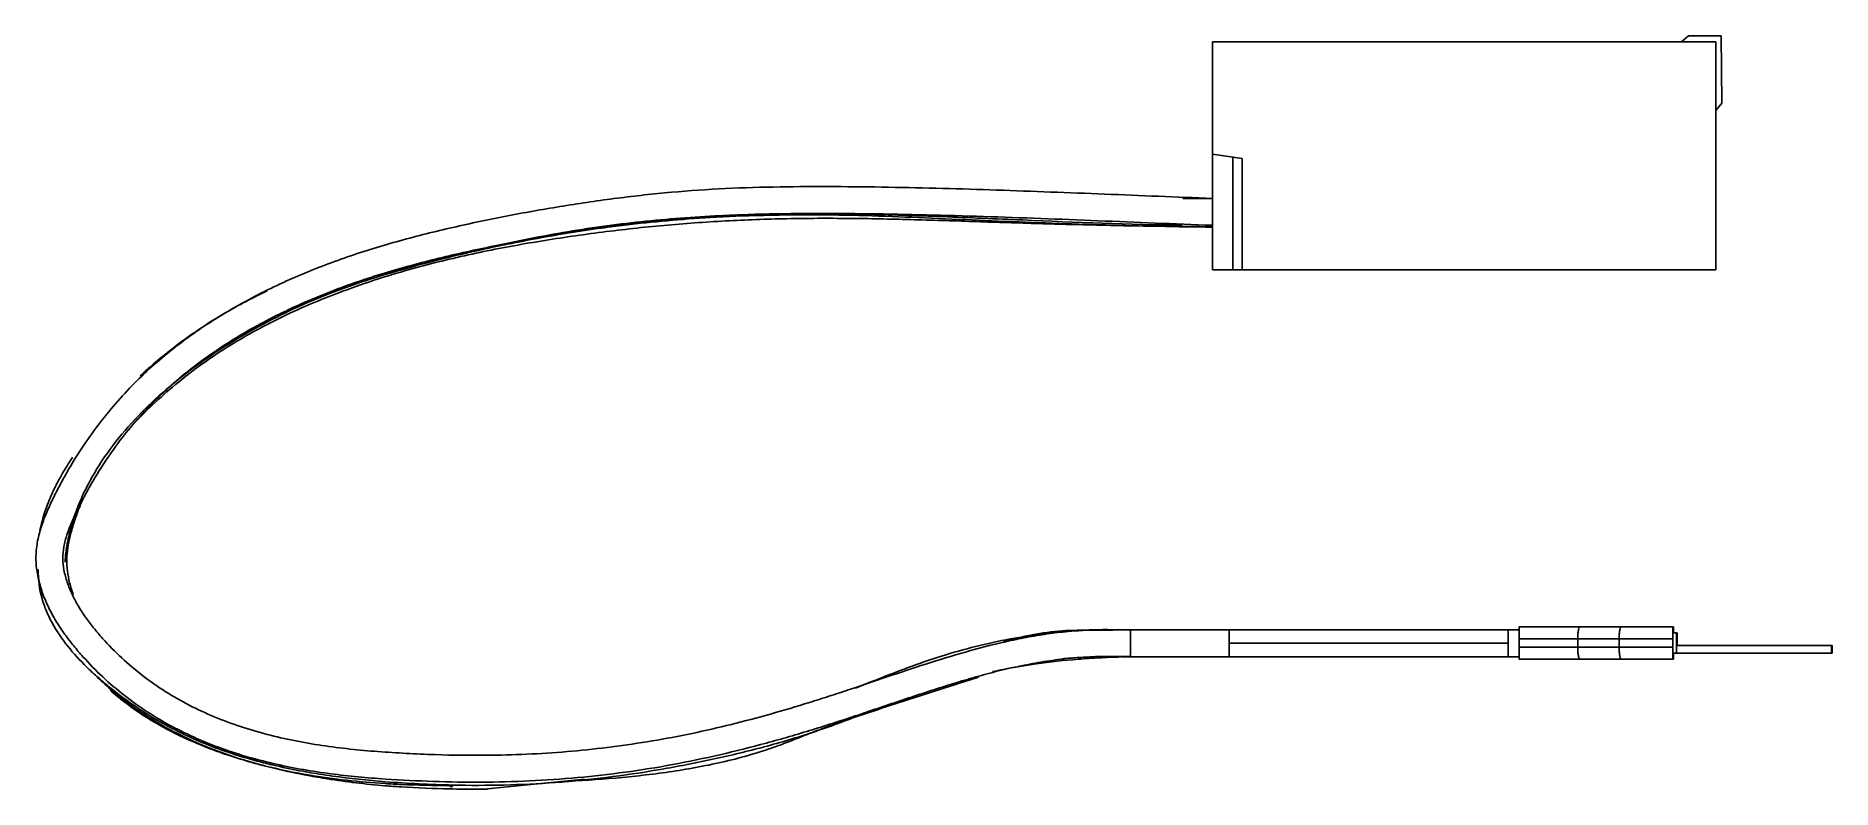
# Model space of a CAD drawing. Header units: millimetres. Extents: x 22 to 173, y 103 to 166.
import ezdxf

# ---------------------------------------------------------------- set-up
doc = ezdxf.new("R2010")
doc.units = ezdxf.units.MM
doc.header["$LTSCALE"] = 17.471837
doc.layers.get('0').update_dxf_attribs({"linetype": 'CONTINUOUS'})

msp = doc.modelspace()

# ---------------------------------------------------------------- linework, layer by layer
at = {"color": 7}
for p, q in [((160.04, 165.4), (160.63, 165.9)), ((160.63, 165.9), (163.38, 165.9)), ((163.38, 165.9), (163.43, 160.26)), ((120.73, 146.3), (120.73, 165.4)), ((162.93, 165.4), (120.73, 165.4)), ((162.93, 146.3), (162.93, 165.4)), ((163.43, 160.26), (162.93, 159.65)), ((123.23, 155.64), (120.73, 156)), ((122.43, 155.76), (122.43, 146.3)), ((123.23, 155.64), (123.23, 146.3)), ((162.93, 146.3), (120.73, 146.3)), ((113.74, 116.13), (113.87, 116.13)), ((113.74, 116.1), (113.87, 116.11)), ((113.87, 116.11), (122.12, 116.11)), ((113.87, 116.11), (113.87, 113.86)), ((114.43, 116.13), (123.77, 116.13)), ((114.43, 116.13), (114.43, 116.11)), ((146.43, 116.12), (122.12, 116.12)), ((122.12, 113.86), (122.12, 116.11)), ((123.77, 116.12), (123.77, 116.13)), ((127.43, 116.12), (123.77, 116.12)), ((159.38, 116.37), (146.44, 116.37)), ((159.32, 113.67), (159.32, 116.37)), ((159.38, 115.88), (159.38, 116.37)), ((122.12, 115), (145.53, 115)), ((159.32, 115.37), (146.43, 115.37)), ((146.43, 115.37), (146.43, 114.67)), ((146.43, 114.67), (159.32, 114.67)), ((151.35, 115.37), (151.35, 114.67)), ((154.82, 115.37), (154.82, 114.67)), ((159.32, 115.88), (159.68, 115.88)), ((159.62, 114.16), (159.62, 115.88)), ((159.62, 114.81), (172.68, 114.81)), ((159.68, 114.81), (159.68, 115.88)), ((172.62, 114.81), (172.62, 114.16)), ((172.68, 114.81), (172.68, 114.16)), ((113.87, 113.86), (122.12, 113.86)), ((122.12, 113.87), (146.43, 113.87)), ((146.44, 113.67), (159.38, 113.67)), ((159.32, 114.16), (172.68, 114.16)), ((159.38, 113.67), (159.38, 114.16)), ((56.78, 102.98), (57.02, 102.96)), ((56.78, 102.79), (57.02, 102.79)), ((56.79, 103.07), (57.03, 103.08)), ((56.79, 103.07), (57.03, 103.07)), ((59.96, 102.79), (68.08, 103.61))]:
    msp.add_line(p, q, dxfattribs=at)
for centre, radius, start, end in [((120.49, 343.05), 190.78, 269.3261, 270.0719), ((85.36, 34.57), 116.31, 93.3294, 96.8752), ((86.69, -1.92), 152.83, 90.652, 90.8611), ((87.55, 21.47), 129.6, 101.4539, 101.8395), ((87.3, 22.68), 128.36, 101.1412, 101.4538), ((87, 24.2), 126.81, 100.5533, 101.1417), ((76.64, 61.96), 87.67, 105.8797, 106.835), ((79.43, 52.18), 97.83, 105.128, 105.8818), ((59.1, 106.4), 41.99, 122.6421, 124.6922), ((55.25, 111.39), 35.68, 131.5126, 133.1807), ((114.47, 275.3), 159.17, 269.7838, 269.984), ((43.66, 128.6), 23.31, 228.7827, 230.7989), ((50.18, 141.5), 37.83, 249.1035, 251.7317), ((53.99, 154.11), 51, 255.2288, 255.5409), ((58.6, 203.11), 100.34, 269.0948, 270.7774)]:
    msp.add_arc(centre, radius, start, end, dxfattribs=at)
for points, knots in [([(120.73, 152.29), (117.71, 152.4), (111.68, 152.65), (104.14, 152.94), (98.1, 153.13), (93.57, 153.23), (89.02, 153.29), (84.47, 153.27), (79.91, 153.14), (75.36, 152.83), (70.82, 152.33), (67.05, 151.78), (64.05, 151.27), (61.8, 150.86), (59.56, 150.41), (56.58, 149.76), (52.86, 148.85), (48.46, 147.52), (44.13, 145.89), (39.92, 143.88), (35.91, 141.48), (32.8, 139.12), (30.52, 137.01), (28.93, 135.31), (27.45, 133.51), (26.08, 131.61), (25.04, 129.95), (24.26, 128.57), (23.71, 127.51), (23.17, 126.41), (22.69, 125.27), (22.31, 124.06), (22.12, 123), (22.08, 122.13), (22.12, 121.25), (22.32, 120.18), (22.71, 118.96), (23.22, 117.81), (23.83, 116.74), (24.51, 115.73), (25.25, 114.77), (26.28, 113.57), (27.67, 112.15), (29.47, 110.61), (31.4, 109.23), (33.43, 108.03), (35.55, 107), (38.46, 105.84), (42.21, 104.78), (46.79, 104), (49.86, 103.72), (51.39, 103.62)], [0, 0, 0, 0, 0.060865, 0.121798, 0.152295, 0.182815, 0.213371, 0.243993, 0.274685, 0.305416, 0.336142, 0.366869, 0.382233, 0.397595, 0.412964, 0.428349, 0.45919, 0.490124, 0.521205, 0.552539, 0.583998, 0.615394, 0.631061, 0.646707, 0.662367, 0.678099, 0.693954, 0.701941, 0.709985, 0.718147, 0.726512, 0.735032, 0.743711, 0.748153, 0.752628, 0.761434, 0.770027, 0.778422, 0.786703, 0.794895, 0.803004, 0.811029, 0.826992, 0.842923, 0.858837, 0.87472, 0.890577, 0.906404, 0.937863, 0.969032, 1, 1, 1, 1]), ([(120.73, 150.03), (117.52, 150.15), (111.13, 150.42), (103.13, 150.73), (96.74, 150.91), (91.95, 151.01), (87.16, 151.04), (82.39, 150.98), (78.43, 150.79), (75.27, 150.54), (72.11, 150.21), (68.17, 149.69), (64.25, 149.03), (61.12, 148.43), (58.01, 147.78), (54.15, 146.87), (49.6, 145.54), (45.16, 143.88), (40.89, 141.85), (37.52, 139.81), (35, 137.96), (33.22, 136.46), (31.56, 134.85), (30.01, 133.13), (28.59, 131.29), (27.51, 129.67), (26.7, 128.32), (26.13, 127.28), (25.58, 126.23), (25.08, 125.17), (24.68, 124.13), (24.41, 123.11), (24.3, 122.11), (24.42, 121.1), (24.7, 120.09), (25.11, 119.09), (25.62, 118.12), (26.24, 117.18), (26.92, 116.28), (27.92, 115.11), (29.26, 113.74), (31.03, 112.25), (33.55, 110.48), (37.01, 108.72), (41.45, 107.27), (45.29, 106.51), (48.41, 106.12), (50.77, 105.91), (53.14, 105.76), (56.31, 105.62), (58.69, 105.59), (60.28, 105.62)], [0, 0, 0, 0, 0.063868, 0.127656, 0.159524, 0.191385, 0.223208, 0.254934, 0.28655, 0.302348, 0.318157, 0.349819, 0.381542, 0.397426, 0.413306, 0.444963, 0.476453, 0.507851, 0.539299, 0.570636, 0.586185, 0.601626, 0.616974, 0.632313, 0.647721, 0.663269, 0.671117, 0.679021, 0.686987, 0.694823, 0.702272, 0.709242, 0.715761, 0.722315, 0.729321, 0.736537, 0.743834, 0.751249, 0.758798, 0.766455, 0.781808, 0.797127, 0.812427, 0.843136, 0.87415, 0.9053, 0.920982, 0.936744, 0.952569, 0.968406, 1, 1, 1, 1]), ([(118.19, 150.04), (113.72, 150.09), (107.03, 150.38), (98.13, 150.77), (91.47, 150.99), (85.92, 151.03), (81.49, 150.93), (78.18, 150.78), (74.88, 150.55), (71.59, 150.21), (68.31, 149.77), (65.05, 149.22), (61.8, 148.58), (58.56, 147.84), (55.35, 147.04), (52.15, 146.16), (49.01, 145.18), (45.93, 144.04), (42.94, 142.71), (40.04, 141.18), (37.24, 139.48), (34.57, 137.59), (32.06, 135.5), (29.79, 133.19), (27.79, 130.66), (26.43, 128.36), (25.57, 126.41), (25.06, 124.9), (24.69, 123.36), (24.56, 122.32), (24.53, 121.8)], [0, 0, 0, 0, 0.127118, 0.190443, 0.253638, 0.316737, 0.348251, 0.37972, 0.411132, 0.442485, 0.473816, 0.505178, 0.536591, 0.568055, 0.599566, 0.631015, 0.662256, 0.693304, 0.724304, 0.755362, 0.786484, 0.817579, 0.848476, 0.879134, 0.909639, 0.939914, 0.954978, 0.970068, 0.985205, 1, 1, 1, 1]), ([(108.78, 150.1), (107.04, 150.15), (103.56, 150.25), (98.35, 150.43), (93.15, 150.58), (88.82, 150.63), (85.37, 150.6), (81.93, 150.51), (77.63, 150.29), (72.48, 149.83), (67.32, 149.18), (62.17, 148.36), (57.06, 147.31), (52.05, 145.99), (47.18, 144.34), (42.51, 142.33), (38.08, 139.9), (34.64, 137.45), (32.07, 135.21), (30.85, 133.99), (30.25, 133.35)], [0, 0, 0, 0, 0.063183, 0.126326, 0.189343, 0.252127, 0.283425, 0.314671, 0.37713, 0.439718, 0.502593, 0.565822, 0.629038, 0.691855, 0.754028, 0.815434, 0.876255, 0.93727, 0.968314, 1, 1, 1, 1]), ([(84.39, 150.89), (83.91, 150.88), (81.98, 150.85), (80.05, 150.77), (78.61, 150.68)], [0, 0, 0, 0, 0.250231, 1, 1, 1, 1]), ([(120.73, 149.88), (117.74, 149.91), (113.25, 150), (107.27, 150.2), (102.79, 150.38), (98.32, 150.58), (93.86, 150.78), (89.4, 150.91), (86.44, 150.91), (84.95, 150.9)], [0, 0, 0, 0, 0.250713, 0.376012, 0.501285, 0.626434, 0.751187, 0.875655, 1, 1, 1, 1]), ([(71.44, 150.04), (70.8, 149.97), (68.23, 149.64), (65.68, 149.22), (63.78, 148.87)], [0, 0, 0, 0, 0.24978, 1, 1, 1, 1]), ([(120.73, 149.91), (119.73, 149.92), (115.75, 149.94), (111.77, 150.02), (108.78, 150.1)], [0, 0, 0, 0, 0.250172, 1, 1, 1, 1]), ([(60.96, 148.31), (59.77, 148.06), (57.41, 147.53), (55.06, 146.94), (53.89, 146.62)], [0, 0, 0, 0, 0.499915, 1, 1, 1, 1]), ([(41.47, 144.54), (41.04, 144.33), (39.32, 143.48), (37.66, 142.53), (36.45, 141.76)], [0, 0, 0, 0, 0.249293, 1, 1, 1, 1]), ([(35.2, 140.92), (34.89, 140.71), (33.65, 139.82), (32.46, 138.86), (31.6, 138.11)], [0, 0, 0, 0, 0.24961, 1, 1, 1, 1]), ([(25.16, 130.59), (25.07, 130.45), (24.71, 129.91), (24.38, 129.35), (24.14, 128.93)], [0, 0, 0, 0, 0.250654, 1, 1, 1, 1]), ([(24.14, 128.93), (24.07, 128.8), (23.79, 128.28), (23.53, 127.74), (23.35, 127.34)], [0, 0, 0, 0, 0.251053, 1, 1, 1, 1]), ([(23.35, 127.34), (23.25, 127.11), (22.87, 126.18), (22.58, 125.21), (22.43, 124.48)], [0, 0, 0, 0, 0.251819, 1, 1, 1, 1]), ([(26, 127.01), (25.85, 126.68), (25.59, 126.02), (25.24, 125.01), (24.95, 124), (24.74, 123.01), (24.65, 122.02), (24.71, 121.04), (24.9, 120.06), (25.1, 119.41), (25.21, 119.09)], [0, 0, 0, 0, 0.130838, 0.261599, 0.391134, 0.515536, 0.633866, 0.752514, 0.874587, 1, 1, 1, 1]), ([(22.27, 121.18), (22.28, 120.36), (22.43, 119.1), (23, 117.55), (23.75, 116.11), (24.9, 114.49), (26.25, 113.07), (27.4, 112.03), (28.57, 111.05), (30.09, 109.91), (32, 108.67), (33.99, 107.58), (36.06, 106.64), (38.19, 105.84), (40.35, 105.18), (43.26, 104.46), (46.94, 103.82), (49.9, 103.51), (51.37, 103.39)], [0, 0, 0, 0, 0.067396, 0.10149, 0.134667, 0.199271, 0.262885, 0.294357, 0.325537, 0.387512, 0.449317, 0.51108, 0.572821, 0.634479, 0.696, 0.757306, 0.879103, 1, 1, 1, 1]), ([(60.28, 105.62), (61.4, 105.63), (63.66, 105.7), (67.04, 105.93), (70.41, 106.3), (73.77, 106.79), (77.1, 107.42), (80.4, 108.18), (83.68, 109.05), (86.4, 109.86), (88.57, 110.55), (90.73, 111.26), (93.43, 112.18), (96.7, 113.27), (100.02, 114.29), (102.83, 115.02), (105.12, 115.5), (106.87, 115.79), (108.62, 116), (110.1, 116.11), (111.28, 116.14), (112.17, 116.14), (113.03, 116.12), (113.6, 116.11), (113.87, 116.11)], [0, 0, 0, 0, 0.061701, 0.12338, 0.18509, 0.246799, 0.308478, 0.370201, 0.432034, 0.493981, 0.524997, 0.556054, 0.618396, 0.68114, 0.744318, 0.807935, 0.839931, 0.872057, 0.904299, 0.936621, 0.952813, 0.969036, 0.98488, 1, 1, 1, 1]), ([(90.8, 111.24), (92.61, 111.96), (95.33, 113.06), (99.07, 114.27), (101.95, 115.02), (104.87, 115.58), (107.33, 115.89), (109.31, 116.05), (110.79, 116.12), (112.27, 116.14), (113.25, 116.13), (113.74, 116.13)], [0, 0, 0, 0, 0.247193, 0.372499, 0.498123, 0.623978, 0.749849, 0.812744, 0.875639, 0.938255, 1, 1, 1, 1]), ([(103.2, 115.13), (104, 115.35), (105.22, 115.65), (106.87, 115.92), (108.54, 116.09), (110.57, 116.1), (112.18, 116.09), (112.96, 116.12)], [0, 0, 0, 0, 0.253139, 0.381006, 0.510023, 0.761843, 1, 1, 1, 1]), ([(145.5, 116.12), (145.5, 116.12), (145.5, 116.12), (145.51, 116.12), (145.51, 116.11), (145.51, 116.09), (145.51, 116.07), (145.51, 116.03), (145.51, 115.99), (145.51, 115.93), (145.52, 115.86), (145.52, 115.76), (145.52, 115.61), (145.52, 115.42), (145.53, 115.21), (145.53, 115.07), (145.53, 115)], [0, 0, 0, 0, 0.005696, 0.01041, 0.016495, 0.024832, 0.048564, 0.081424, 0.123189, 0.173406, 0.231573, 0.297117, 0.447705, 0.619533, 0.806226, 1, 1, 1, 1]), ([(146.44, 116.37), (146.44, 116.37), (146.44, 116.37), (146.44, 116.37), (146.44, 116.37), (146.44, 116.37), (146.44, 116.36), (146.44, 116.35), (146.44, 116.34), (146.44, 116.33), (146.44, 116.31), (146.44, 116.29), (146.44, 116.25), (146.44, 116.2), (146.43, 116.14), (146.43, 116.08), (146.43, 116), (146.43, 115.9), (146.43, 115.75), (146.43, 115.56), (146.43, 115.44), (146.43, 115.37)], [0, 0, 0, 0, 0.000338, 0.001256, 0.00277, 0.004883, 0.010898, 0.01929, 0.030046, 0.043143, 0.058543, 0.076206, 0.118163, 0.168615, 0.227065, 0.292965, 0.365668, 0.44449, 0.617341, 0.804944, 1, 1, 1, 1]), ([(151.35, 115.37), (151.35, 115.44), (151.35, 115.57), (151.36, 115.75), (151.38, 115.92), (151.4, 116.05), (151.42, 116.14), (151.43, 116.2), (151.45, 116.25), (151.46, 116.29), (151.48, 116.33), (151.5, 116.35), (151.52, 116.37), (151.53, 116.37), (151.54, 116.37)], [0, 0, 0, 0, 0.188005, 0.36876, 0.53531, 0.681673, 0.745712, 0.802973, 0.853105, 0.895867, 0.931243, 0.959546, 0.981725, 1, 1, 1, 1]), ([(154.82, 115.37), (154.82, 115.44), (154.82, 115.57), (154.83, 115.75), (154.85, 115.92), (154.87, 116.05), (154.88, 116.14), (154.9, 116.2), (154.91, 116.25), (154.93, 116.29), (154.95, 116.33), (154.97, 116.35), (154.98, 116.37), (155, 116.37), (155, 116.37)], [0, 0, 0, 0, 0.18827, 0.36926, 0.535988, 0.682453, 0.746511, 0.803765, 0.853866, 0.896568, 0.931848, 0.960007, 0.981981, 1, 1, 1, 1]), ([(145.53, 115), (145.53, 114.92), (145.53, 114.78), (145.52, 114.57), (145.52, 114.38), (145.52, 114.23), (145.52, 114.13), (145.51, 114.06), (145.51, 114.01), (145.51, 113.96), (145.51, 113.92), (145.51, 113.9), (145.51, 113.88), (145.51, 113.88), (145.5, 113.87), (145.5, 113.87), (145.5, 113.87)], [0, 0, 0, 0, 0.193775, 0.380467, 0.552296, 0.702884, 0.768429, 0.826596, 0.876814, 0.918578, 0.951438, 0.975171, 0.983508, 0.989592, 0.994305, 1, 1, 1, 1]), ([(146.43, 114.67), (146.43, 114.61), (146.43, 114.48), (146.43, 114.29), (146.43, 114.15), (146.43, 114.04), (146.43, 113.97), (146.43, 113.9), (146.44, 113.84), (146.44, 113.79), (146.44, 113.76), (146.44, 113.73), (146.44, 113.72), (146.44, 113.7), (146.44, 113.69), (146.44, 113.68), (146.44, 113.68), (146.44, 113.67), (146.44, 113.67), (146.44, 113.67), (146.44, 113.67), (146.44, 113.67)], [0, 0, 0, 0, 0.195056, 0.382659, 0.55551, 0.634332, 0.707035, 0.772935, 0.831385, 0.881837, 0.923794, 0.941457, 0.956857, 0.969954, 0.98071, 0.989102, 0.995117, 0.99723, 0.998744, 0.999662, 1, 1, 1, 1]), ([(151.54, 113.67), (151.53, 113.67), (151.52, 113.68), (151.5, 113.69), (151.48, 113.72), (151.46, 113.75), (151.45, 113.79), (151.43, 113.84), (151.42, 113.9), (151.4, 113.99), (151.38, 114.12), (151.36, 114.29), (151.35, 114.48), (151.35, 114.61), (151.35, 114.67)], [0, 0, 0, 0, 0.018275, 0.040453, 0.068755, 0.104129, 0.146891, 0.197024, 0.254286, 0.318327, 0.464695, 0.631248, 0.812, 1, 1, 1, 1]), ([(155, 113.67), (155, 113.67), (154.98, 113.68), (154.97, 113.69), (154.95, 113.72), (154.93, 113.75), (154.91, 113.79), (154.9, 113.84), (154.88, 113.9), (154.87, 113.99), (154.85, 114.12), (154.83, 114.29), (154.82, 114.48), (154.82, 114.61), (154.82, 114.67)], [0, 0, 0, 0, 0.018018, 0.039992, 0.06815, 0.103428, 0.14613, 0.196231, 0.253487, 0.317547, 0.464017, 0.630749, 0.811735, 1, 1, 1, 1]), ([(51.39, 103.62), (52.73, 103.53), (55.41, 103.39), (59.44, 103.33), (63.47, 103.43), (67.49, 103.71), (71.5, 104.16), (75.48, 104.8), (79.43, 105.63), (83.34, 106.61), (86.55, 107.55), (89.11, 108.35), (91.64, 109.19), (94.77, 110.26), (97.91, 111.29), (100.42, 112.05), (102.31, 112.57), (104.21, 113.02), (106.12, 113.39), (108.04, 113.68), (109.64, 113.82), (110.92, 113.88), (111.88, 113.9), (112.87, 113.88), (113.53, 113.86), (113.87, 113.86)], [0, 0, 0, 0, 0.063119, 0.126206, 0.18932, 0.252515, 0.315755, 0.379006, 0.442219, 0.505315, 0.568298, 0.599745, 0.63113, 0.693582, 0.755551, 0.786372, 0.817069, 0.847635, 0.878087, 0.908448, 0.938674, 0.953741, 0.968737, 0.983976, 1, 1, 1, 1]), ([(102.3, 112.62), (102.6, 112.69), (103.81, 112.94), (105.03, 113.14), (105.95, 113.27)], [0, 0, 0, 0, 0.249255, 1, 1, 1, 1]), ([(105.95, 113.27), (107.12, 113.44), (108.88, 113.63), (111.24, 113.78), (112.43, 113.84), (113.02, 113.85)], [0, 0, 0, 0, 0.499077, 0.749743, 1, 1, 1, 1]), ([(108.14, 113.69), (108.61, 113.74), (109.56, 113.81), (110.99, 113.87), (112.43, 113.89), (113.39, 113.88), (113.87, 113.88)], [0, 0, 0, 0, 0.248598, 0.497127, 0.7468, 1, 1, 1, 1]), ([(27.26, 112.14), (27.66, 111.75), (28.48, 111.01), (30.22, 109.64), (32.54, 108.13), (35.5, 106.64), (39.59, 105.07), (43.85, 104.07), (48.15, 103.49), (50.3, 103.31), (51.37, 103.24)], [0, 0, 0, 0, 0.063386, 0.126605, 0.252905, 0.379104, 0.504674, 0.75351, 0.877106, 1, 1, 1, 1]), ([(66.78, 103.42), (68.27, 103.51), (71.26, 103.72), (74.99, 104.16), (77.95, 104.67), (80.16, 105.14), (81.98, 105.63), (83.41, 106.09), (84.48, 106.46), (85.53, 106.87), (86.56, 107.28), (87.57, 107.68), (88.59, 108.05), (89.62, 108.42), (91, 108.89), (92.73, 109.46), (94.82, 110.14), (96.91, 110.82), (99.01, 111.49), (100.41, 111.94), (101.12, 112.16)], [0, 0, 0, 0, 0.126033, 0.252547, 0.315851, 0.379184, 0.442584, 0.474367, 0.506236, 0.537932, 0.56896, 0.599392, 0.629842, 0.660418, 0.691113, 0.752712, 0.814408, 0.876116, 0.93794, 1, 1, 1, 1]), ([(28.93, 110.53), (29.1, 110.39), (29.79, 109.85), (30.51, 109.34), (31.06, 108.98)], [0, 0, 0, 0, 0.251623, 1, 1, 1, 1]), ([(31.06, 108.98), (31.95, 108.41), (33.78, 107.37), (35.71, 106.53), (36.69, 106.16)], [0, 0, 0, 0, 0.501939, 1, 1, 1, 1]), ([(57.03, 103.11), (58.46, 103.08), (61.34, 103.08), (65.65, 103.29), (69.94, 103.72), (74.2, 104.35), (78.43, 105.16), (81.93, 105.98), (84.71, 106.74), (86.77, 107.37), (88.82, 108.08), (90.16, 108.58), (90.83, 108.84)], [0, 0, 0, 0, 0.124958, 0.249957, 0.3749, 0.499792, 0.624634, 0.749624, 0.812213, 0.874863, 0.937547, 1, 1, 1, 1]), ([(38.32, 105.58), (38.54, 105.51), (39.42, 105.22), (40.31, 104.97), (40.98, 104.79)], [0, 0, 0, 0, 0.250616, 1, 1, 1, 1]), ([(41.25, 104.72), (41.56, 104.64), (42.77, 104.34), (43.99, 104.08), (44.91, 103.91)], [0, 0, 0, 0, 0.250732, 1, 1, 1, 1]), ([(44.91, 103.91), (45.44, 103.81), (47.58, 103.45), (49.73, 103.19), (51.35, 103.06)], [0, 0, 0, 0, 0.250413, 1, 1, 1, 1]), ([(51.35, 103.06), (51.8, 103.02), (53.61, 102.89), (55.42, 102.82), (56.78, 102.79)], [0, 0, 0, 0, 0.250092, 1, 1, 1, 1]), ([(51.37, 103.39), (52.31, 103.32), (54.2, 103.2), (56.08, 103.13), (57.03, 103.11)], [0, 0, 0, 0, 0.499894, 1, 1, 1, 1]), ([(51.37, 103.24), (51.82, 103.21), (53.63, 103.11), (55.43, 103.07), (56.79, 103.07)], [0, 0, 0, 0, 0.250442, 1, 1, 1, 1])]:
    msp.add_open_spline(points, degree=3, knots=knots, dxfattribs=at)

doc.saveas('drawing.dxf')
